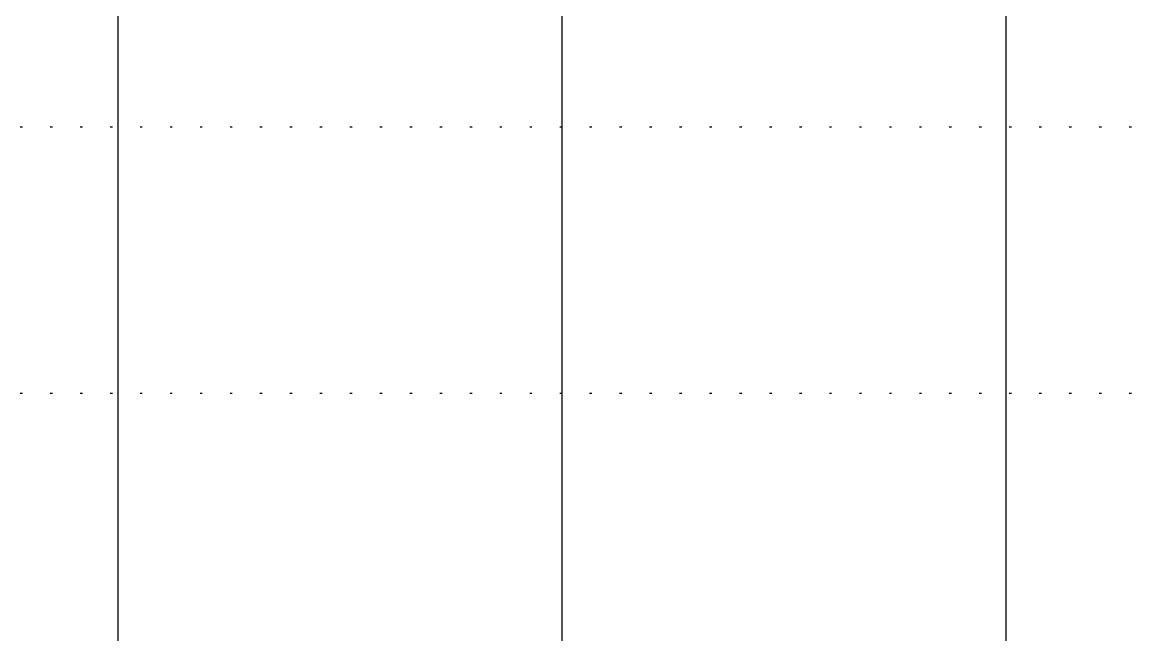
# Model space of a CAD drawing. Header units: millimetres. Extents: x -1499 to 6658, y -12483 to -6008.
# Drawn here: x 2391.84 to 2441.74, y -10755.93 to -10728.35 of the extents above; entities that cross this region are included whole.
import ezdxf

# ---------------------------------------------------------------- set-up
doc = ezdxf.new("R2010")
doc.units = ezdxf.units.MM
doc.linetypes.add('A-DOTLN01H', pattern=[0.125, 0, -0.125])
doc.layers.add('CR-GRID', color=56, linetype='A-DOTLN01H')
doc.layers.add('수직그리드', color=1, linetype='Continuous')

msp = doc.modelspace()

# ---------------------------------------------------------------- linework, layer by layer
at = {"layer": 'CR-GRID', "linetype": 'A-DOTLN01H', "ltscale": 10}
for p, q in [((696.157, -10733.058), (6196.157, -10733.058)), ((696.157, -10745.058), (6196.157, -10745.058))]:
    msp.add_line(p, q, dxfattribs=at)
at = {"layer": '수직그리드'}
for p, q in [((2436.157, -10661.904), (2436.157, -11873.058)), ((2416.157, -10670.07), (2416.157, -11873.058)), ((2396.157, -10679.442), (2396.157, -11873.058))]:
    msp.add_line(p, q, dxfattribs=at)

doc.saveas('drawing.dxf')
